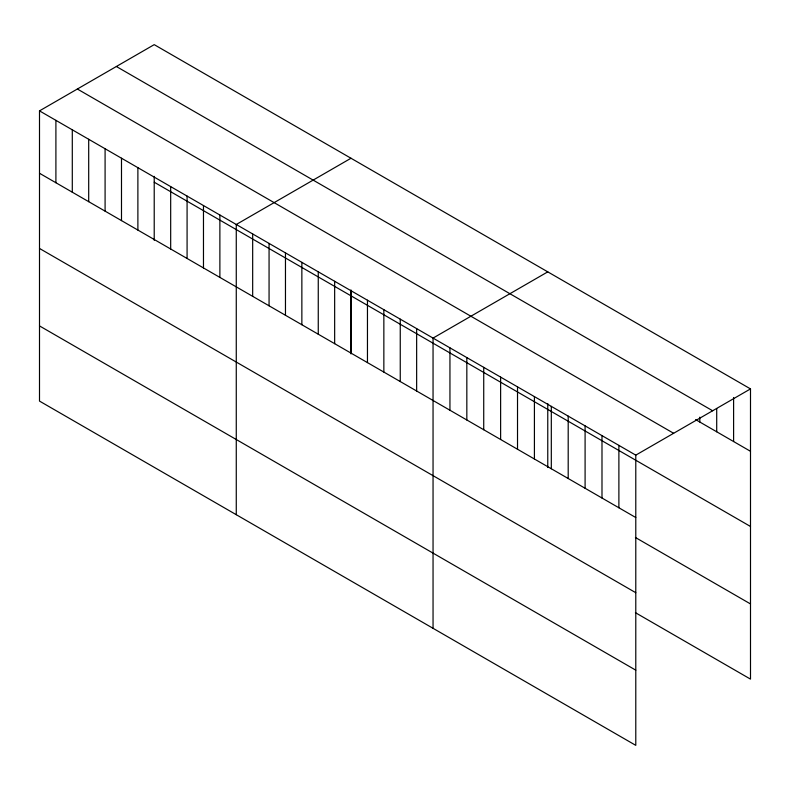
<?xml version="1.0" encoding="UTF-8"?>
<svg xmlns="http://www.w3.org/2000/svg" width="790" height="790" viewBox="0 0 790 790"><rect width="100%" height="100%" fill="white"/><g stroke="black" fill="none" stroke-linecap="round" stroke-linejoin="round"><path stroke-width="1.19" d="M39.5 110.877L635.782 455.139L635.782 745.355L39.5 401.093L39.5 110.877L154.218 44.645L750.5 388.907L750.5 679.124L635.407 612.675M350.997 158.247L236.269 224.488L236.269 514.705M547.766 271.859L433.048 338.09L433.048 628.307M635.782 455.139L750.5 388.907M116.367 66.498L712.639 410.76M695.595 419.589L750.5 451.297M77.361 89.023L673.633 433.285M154.218 182.214L750.5 526.476M39.5 173.267L635.782 517.529M635.407 537.486L750.5 603.935M39.5 248.455L635.782 592.707M39.5 325.915L635.782 670.167M733.604 397.498L733.604 441.541M716.708 408.539L716.708 431.784M699.812 417.14L699.812 422.028M618.886 445.382L618.886 507.773M601.99 435.626L601.99 498.016M585.094 425.879L585.094 488.269M568.198 416.123L568.198 478.513M551.311 406.366L551.311 468.756M547.766 403.552L547.766 467.522M534.415 396.61L534.415 459M517.519 386.863L517.519 449.253M500.623 377.107L500.623 439.497M483.727 367.35L483.727 429.74M466.831 357.594L466.831 419.984M449.945 347.847L449.945 410.237M416.646 328.62L416.646 391.01M400.254 319.16L400.254 381.54M383.851 309.69L383.851 372.08M367.459 300.22L367.459 362.61M351.056 290.75L351.056 353.14M350.997 289.95L350.997 353.92M334.654 281.289L334.654 343.68M318.261 271.819L318.261 334.209M301.859 262.349L301.859 324.739M285.466 252.889L285.466 315.279M269.064 243.419L269.064 305.809M252.672 233.949L252.672 296.339M219.877 215.018L219.877 277.409M203.474 205.548L203.474 267.938M187.082 196.078L187.082 258.468M170.68 186.618L170.68 249.008M154.218 176.348L154.218 240.318M137.885 167.678L137.885 230.068M121.492 158.217L121.492 220.608M105.09 148.747L105.09 211.137M88.697 139.277L88.697 201.667M72.295 129.817L72.295 192.197M55.902 120.347L55.902 182.737"/></g></svg>
